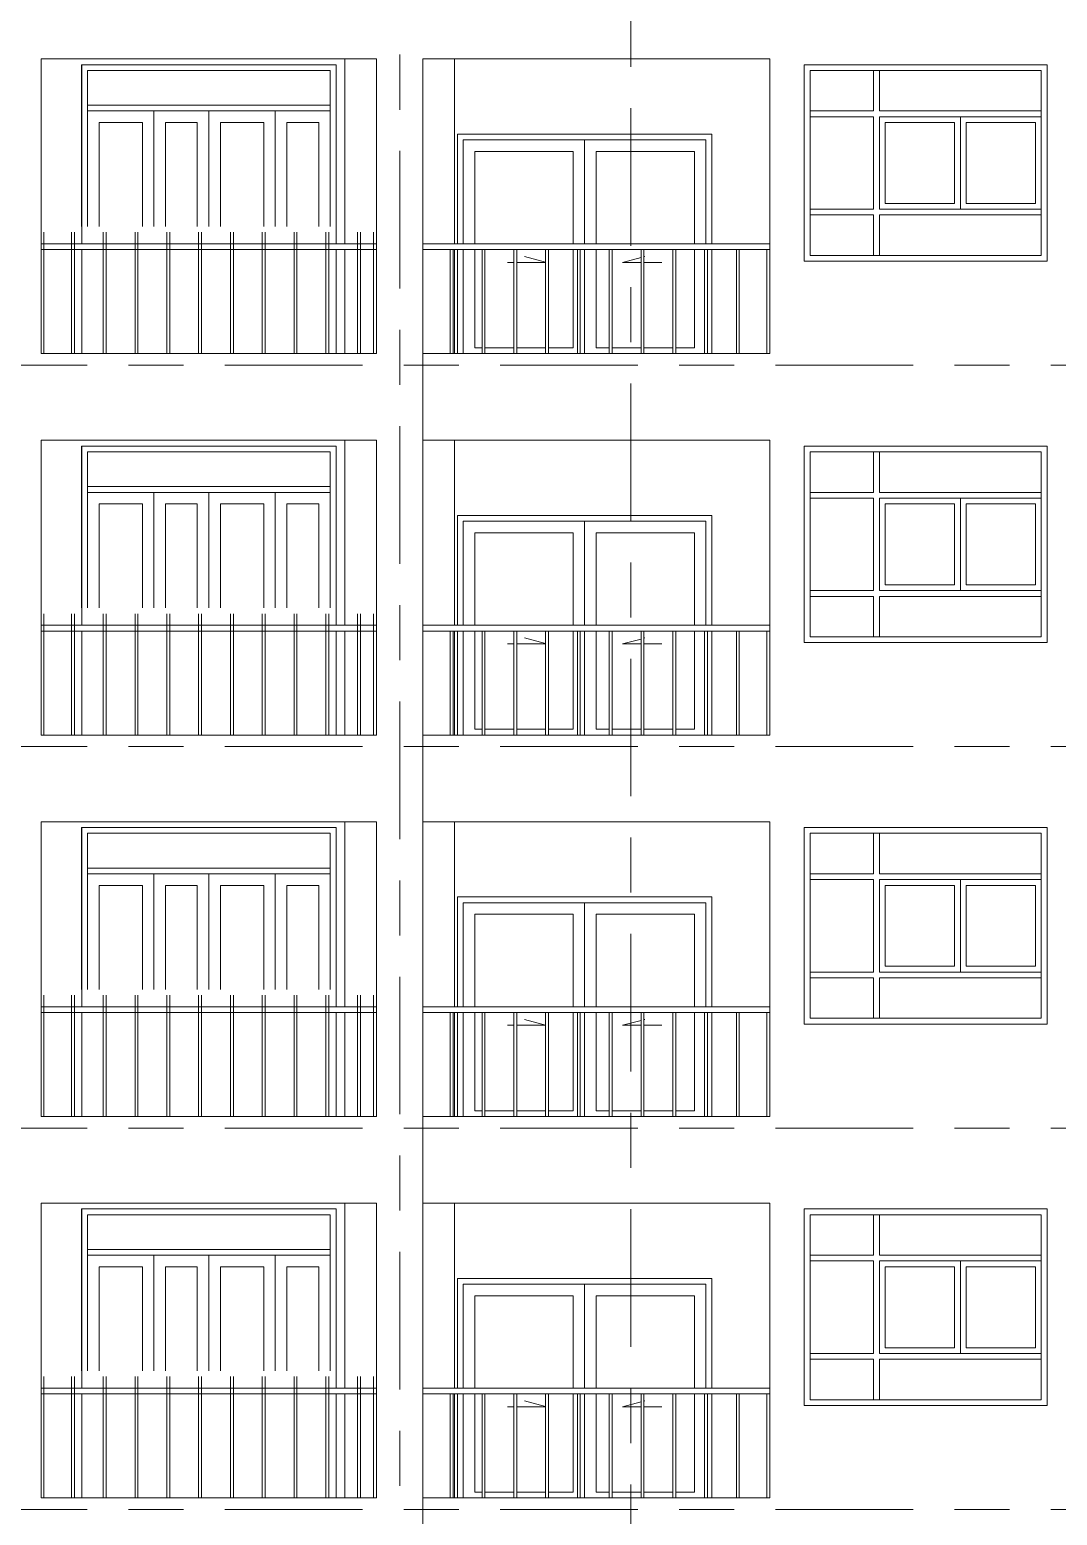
# Model space of a CAD drawing. Header units: millimetres. Extents: x -99196 to 15601, y -9661 to 93550.
# Drawn here: x -4701 to 4187, y 68050 to 80903 of the extents above; entities that cross this region are included whole.
import ezdxf

# ---------------------------------------------------------------- set-up
doc = ezdxf.new("R2010")
doc.units = ezdxf.units.MM
doc.linetypes.add('Centre', pattern=[31.75, 6.35, -4.7625, 15.875, -4.7625])
for name, color, linetype, lineweight in [('CUA', 31, 'Continuous', 9), ('NET THAY 1', 41, 'Continuous', 5), ('NET THAY 2', 55, 'Continuous', 5), ('NET-THAY', 2, 'Continuous', 9), ('TRUC', 225, 'Continuous', 5)]:
    doc.layers.add(name, color=color, linetype=linetype, lineweight=lineweight)

# ---------------------------------------------------------------- blocks, each defined once
blk = doc.blocks.new('CUA LO GIA _LUA_ - CUA LO GIA _LUA_-V126-MẶT ĐỨNG 14-1')
at = {"layer": 'CUA'}
for p, q in [((1199, 23900), (-1001, 23900)), ((-1001, 22950), (-1001, 23900)), ((99, 23850), (-951, 23850)), ((-951, 22950), (-951, 23850)), ((-951, 23850), (-951, 22950)), ((-951, 23850), (1149, 23850)), ((99, 23850), (99, 22950)), ((1149, 22950), (1149, 23850)), ((1199, 23900), (1199, 22950)), ((-851, 23750), (-851, 22950)), ((-851, 23750), (-1, 23750)), ((-1, 22950), (-1, 23750)), ((199, 23750), (1049, 23750)), ((199, 23750), (199, 22950)), ((1049, 22950), (1049, 23750)), ((-1001, 22000), (-1001, 22900)), ((-951, 22000), (-951, 22900)), ((-951, 22900), (-951, 22000)), ((-851, 22900), (-851, 22050)), ((-1, 22050), (-1, 22900)), ((99, 22900), (99, 22000)), ((199, 22900), (199, 22050)), ((1049, 22050), (1049, 22900)), ((1199, 22900), (1199, 22000)), ((-569, 22789), (-513, 22789)), ((-488, 22789), (-238, 22789)), ((-238, 22791), (-422, 22840)), ((428, 22789), (587, 22831)), ((587, 22789), (428, 22789)), ((612, 22838), (621, 22840)), ((768, 22789), (612, 22789)), ((-851, 22050), (-788, 22050)), ((-763, 22050), (-513, 22050)), ((-488, 22050), (-238, 22050)), ((-213, 22050), (-1, 22050)), ((199, 22050), (312, 22050)), ((337, 22050), (587, 22050)), ((612, 22050), (862, 22050)), ((887, 22050), (1049, 22050))]:
    blk.add_line(p, q, dxfattribs=at)
blk = doc.blocks.new('Railing - 25mm-1425477-MẶT ĐỨNG 14-1')
at = {"layer": 'NET THAY 2'}
for p, q in [((-13363, 86700), (-13363, 87600)), ((-13338, 87600), (-13338, 86700))]:
    blk.add_line(p, q, dxfattribs=at)
blk = doc.blocks.new('Railing - 25mm-V107-MẶT ĐỨNG 14-1')
at = {"layer": 'NET THAY 2'}
blk.add_line((-32476, 86700), (-32476, 87600), dxfattribs=at)
blk = doc.blocks.new('Railing - Railing-1838173-MẶT ĐỨNG 14-1')
for name, p in [('Railing - 25mm-1425477-MẶT ĐỨNG 14-1', (12300, -64700)), ('Railing - 25mm-1425477-MẶT ĐỨNG 14-1', (12575, -64700)), ('Railing - 25mm-1425477-MẶT ĐỨNG 14-1', (12850, -64700)), ('Railing - 25mm-1425477-MẶT ĐỨNG 14-1', (13125, -64700)), ('Railing - 25mm-1425477-MẶT ĐỨNG 14-1', (13400, -64700)), ('Railing - 25mm-1425477-MẶT ĐỨNG 14-1', (13675, -64700)), ('Railing - 25mm-1425477-MẶT ĐỨNG 14-1', (13950, -64700)), ('Railing - 25mm-1425477-MẶT ĐỨNG 14-1', (14225, -64700)), ('Railing - 25mm-1425477-MẶT ĐỨNG 14-1', (14500, -64700)), ('Railing - 25mm-1425477-MẶT ĐỨNG 14-1', (14775, -64700)), ('Railing - 25mm-V107-MẶT ĐỨNG 14-1', (34150, -64700))]:
    blk.add_blockref(name, p)
blk = doc.blocks.new('CUA LO GIA - DB6-1834140-MẶT ĐỨNG 14-1')
at = {"layer": 'CUA'}
for p, q in [((-2051, 21200), (-4251, 21200)), ((-4251, 19800), (-4251, 21200)), ((-4201, 21150), (-4201, 19800)), ((-4201, 21150), (-2101, 21150)), ((-2101, 19800), (-2101, 21150)), ((-2051, 21200), (-2051, 19800)), ((-2101, 20850), (-4201, 20850)), ((-4201, 20850), (-4201, 20800)), ((-2101, 20800), (-2101, 20850)), ((-4201, 20800), (-2101, 20800)), ((-3626, 20800), (-4201, 20800)), ((-4201, 20800), (-4201, 19800)), ((-4101, 19800), (-4101, 20700)), ((-4101, 20700), (-3726, 20700)), ((-3726, 20700), (-3726, 19800)), ((-3626, 19800), (-3626, 20800)), ((-3526, 20700), (-3251, 20700)), ((-3526, 19800), (-3526, 20700)), ((-3251, 20700), (-3251, 19800)), ((-3151, 20800), (-3151, 19800)), ((-3151, 19800), (-3151, 20800)), ((-3051, 19800), (-3051, 20700)), ((-3051, 20700), (-2676, 20700)), ((-2676, 20700), (-2676, 19800)), ((-2576, 20800), (-2576, 19800)), ((-2101, 20800), (-2576, 20800)), ((-2476, 20700), (-2201, 20700)), ((-2476, 19800), (-2476, 20700)), ((-2201, 20700), (-2201, 19800)), ((-2101, 19800), (-2101, 20800))]:
    blk.add_line(p, q, dxfattribs=at)
blk = doc.blocks.new('Railing - 25mm-V113-MẶT ĐỨNG 14-1')
at = {"layer": 'NET THAY 2'}
for p, q in [((-1864, 18700), (-1864, 19750)), ((-1839, 18700), (-1839, 19750))]:
    blk.add_line(p, q, dxfattribs=at)
blk = doc.blocks.new('Railing - 25mm-V114-MẶT ĐỨNG 14-1')
at = {"layer": 'NET THAY 2'}
blk.add_line((-1726, 18700), (-1726, 19750), dxfattribs=at)
blk = doc.blocks.new('Railing - 25mm-V115-MẶT ĐỨNG 14-1')
at = {"layer": 'NET THAY 2'}
blk.add_line((-4577, 18700), (-4577, 19750), dxfattribs=at)
blk = doc.blocks.new('Railing - Railing-1914996-MẶT ĐỨNG 14-1')
for name, p in [('Railing - 25mm-V115-MẶT ĐỨNG 14-1', (0, 3300)), ('Railing - 25mm-V113-MẶT ĐỨNG 14-1', (-2475, 3300)), ('Railing - 25mm-V113-MẶT ĐỨNG 14-1', (-2200, 3300)), ('Railing - 25mm-V113-MẶT ĐỨNG 14-1', (-1925, 3300)), ('Railing - 25mm-V113-MẶT ĐỨNG 14-1', (-1650, 3300)), ('Railing - 25mm-V113-MẶT ĐỨNG 14-1', (-1375, 3300)), ('Railing - 25mm-V113-MẶT ĐỨNG 14-1', (-1100, 3300)), ('Railing - 25mm-V113-MẶT ĐỨNG 14-1', (-825, 3300)), ('Railing - 25mm-V113-MẶT ĐỨNG 14-1', (-550, 3300)), ('Railing - 25mm-V113-MẶT ĐỨNG 14-1', (-275, 3300)), ('Railing - 25mm-V113-MẶT ĐỨNG 14-1', (0, 3300)), ('Railing - 25mm-V114-MẶT ĐỨNG 14-1', (0, 3300))]:
    blk.add_blockref(name, p)
blk = doc.blocks.new('Top Rail Type - Top Rail_Internal_-1914997-MẶT ĐỨNG 14-1')
at = {"layer": 'NET THAY 1'}
for p, q in [((-1701, 22950), (-4601, 22950)), ((-1701, 22900), (-4601, 22900))]:
    blk.add_line(p, q, dxfattribs=at)
blk = doc.blocks.new('Top Rail Type - Top Rail_Internal_-1838174-MẶT ĐỨNG 14-1')
at = {"layer": 'NET THAY 1'}
for p, q in [((1699, 22950), (-1301, 22950)), ((-1301, 22900), (1699, 22900))]:
    blk.add_line(p, q, dxfattribs=at)
blk = doc.blocks.new('X-PHONG NGU 2 - X-PHONG NGU 2_Recovery_-1759957-MẶT ĐỨNG 14-1')
at = {"layer": 'CUA'}
for p, q in [((-31961, 84000), (-31961, 82300)), ((-29861, 84000), (-31961, 84000)), ((-31911, 83950), (-29911, 83950)), ((-31911, 82350), (-31911, 83950)), ((-31311, 83950), (-31361, 83950)), ((-31361, 83950), (-31361, 83600)), ((-31311, 83600), (-31311, 83950)), ((-29911, 83950), (-29911, 82350)), ((-29861, 82300), (-29861, 84000)), ((-31361, 83600), (-31911, 83600)), ((-31911, 83600), (-31911, 83550)), ((-31911, 83550), (-31361, 83550)), ((-31361, 83550), (-31361, 82750)), ((-29911, 83600), (-31311, 83600)), ((-30611, 83550), (-31311, 83550)), ((-31311, 83550), (-31311, 82750)), ((-31311, 82750), (-31311, 83550)), ((-31311, 83550), (-29911, 83550)), ((-30611, 82750), (-30611, 83550)), ((-29911, 83550), (-29911, 83600)), ((-31261, 82800), (-31261, 83500)), ((-31261, 83500), (-30661, 83500)), ((-30661, 83500), (-30661, 82800)), ((-30561, 83500), (-29961, 83500)), ((-30561, 82800), (-30561, 83500)), ((-29961, 83500), (-29961, 82800)), ((-30661, 82800), (-31261, 82800)), ((-29961, 82800), (-30561, 82800)), ((-31361, 82750), (-31911, 82750)), ((-31911, 82750), (-31911, 82700)), ((-31911, 82700), (-31361, 82700)), ((-31361, 82700), (-31361, 82350)), ((-31311, 82750), (-30611, 82750)), ((-29911, 82750), (-31311, 82750)), ((-31311, 82350), (-31311, 82700)), ((-31311, 82700), (-29911, 82700)), ((-29911, 82700), (-29911, 82750)), ((-31961, 82300), (-29861, 82300)), ((-29911, 82350), (-31911, 82350)), ((-31361, 82350), (-31311, 82350))]:
    blk.add_line(p, q, dxfattribs=at)
blk = doc.blocks.new('A$C677B3655')
at = {"layer": 'NET-THAY'}
for p, q in [((-15028, 2650), (-17928, 2650)), ((-17928, 100), (-17928, 2650)), ((-17578, 1050), (-17578, 2600)), ((-17578, 2600), (-15378, 2600)), ((-15378, 2600), (-15378, 1050)), ((-15303, 2650), (-15303, 1050)), ((-15028, 100), (-15028, 2650)), ((-14353, 1050), (-14353, 2650)), ((-14328, 1050), (-14328, 2000)), ((-14328, 2000), (-12128, 2000)), ((-12128, 2000), (-12128, 1050)), ((-17578, 100), (-17578, 1000)), ((-15378, 1000), (-15378, 100)), ((-15303, 1000), (-15303, 100)), ((-14353, 100), (-14353, 1000)), ((-14328, 100), (-14328, 1000)), ((-12128, 1000), (-12128, 100)), ((-15028, 100), (-17928, 100)), ((-11628, 100), (-14628, 100))]:
    blk.add_line(p, q, dxfattribs=at)
for points in [[(-14628, 2650), (-11628, 2650), (-11628, 100)], [(-14628, 2650), (-14628, 100)]]:
    blk.add_lwpolyline(points, dxfattribs=at)
at = {"layer": 'CUA'}
for name, p in [('CUA LO GIA - DB6-1834140-MẶT ĐỨNG 14-1', (-13328, -18600)), ('X-PHONG NGU 2 - X-PHONG NGU 2_Recovery_-1759957-MẶT ĐỨNG 14-1', (20632, -81400)), ('CUA LO GIA _LUA_ - CUA LO GIA _LUA_-V126-MẶT ĐỨNG 14-1', (-13328, -21900))]:
    blk.add_blockref(name, p, dxfattribs=at)
at = {"layer": 'NET THAY 1'}
for name in ['Top Rail Type - Top Rail_Internal_-1914997-MẶT ĐỨNG 14-1', 'Railing - Railing-1914996-MẶT ĐỨNG 14-1', 'Top Rail Type - Top Rail_Internal_-1838174-MẶT ĐỨNG 14-1', 'Railing - Railing-1838173-MẶT ĐỨNG 14-1']:
    blk.add_blockref(name, (-13328, -21900), dxfattribs=at)

msp = doc.modelspace()

# ---------------------------------------------------------------- linework, layer by layer
at = {"layer": 'NET-THAY'}
msp.add_lwpolyline([(-1300.5, 0), (-1300.5, 79928.9)], dxfattribs=at)
at = {"layer": 'TRUC', "linetype": 'Centre', "ltscale": 75}
for p, q in [((-1500.5, -5514.5), (-1500.5, 91838.4)), ((499.5, -7525.8), (499.5, 91838.4)), ((-99096.4, 78000), (15600.6, 78000)), ((-99096.4, 74700), (15600.6, 74700)), ((-99096.4, 71400), (15600.6, 71400)), ((-99096.4, 68100), (15600.6, 68100))]:
    msp.add_line(p, q, dxfattribs=at)

# ---------------------------------------------------------------- block references
at = {"layer": 'NET-THAY'}
for p in [(13327.7, 78000), (13327.7, 74700), (13327.7, 71400), (13327.7, 68100)]:
    msp.add_blockref('A$C677B3655', p, dxfattribs=at)

doc.saveas('drawing.dxf')
